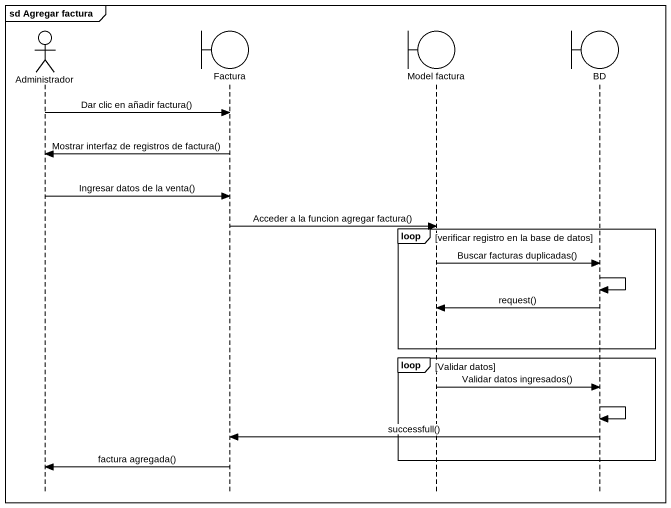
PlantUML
@startuml
mainframe sd Agregar factura
hide footbox
actor Administrador
boundary Factura
boundary "Model factura" as Model_factura
boundary BD

Administrador -> Factura : Dar clic en añadir factura()
Factura -> Administrador : Mostrar interfaz de registros de factura()
Administrador -> Factura : Ingresar datos de la venta()
Factura -> Model_factura : Acceder a la funcion agregar factura()
loop verificar registro en la base de datos
  Model_factura -> BD : Buscar facturas duplicadas()
  BD -> BD
  BD -> Model_factura : request()
end
loop Validar datos
  Model_factura -> BD : Validar datos ingresados()
  BD -> BD
  BD -> Factura : successfull()
end
Factura -> Administrador : factura agregada()
@enduml
